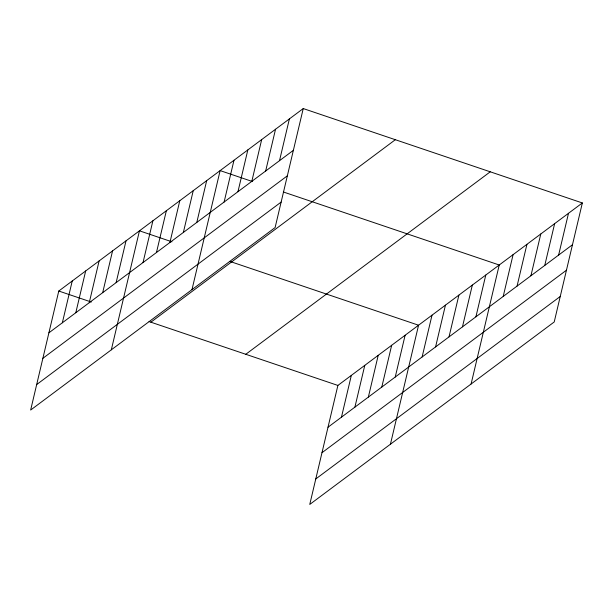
<?xml version="1.0" encoding="UTF-8"?>
<svg xmlns="http://www.w3.org/2000/svg" width="613" height="613" viewBox="0 0 613 613"><rect width="100%" height="100%" fill="white"/><g stroke="black" fill="none" stroke-linecap="round" stroke-linejoin="round"><path stroke-width="0.92" d="M303.243 108.562L58.779 291.037L30.65 410.043L275.114 227.569L303.243 108.562L582.35 202.957L554.221 321.963L309.757 504.438L337.886 385.431L582.35 202.957M62.35 322.775L72.227 280.999M75.797 312.745L85.674 270.961M89.245 302.707L99.114 260.923M102.685 292.669L112.562 250.893M116.133 282.631L126.01 240.855M111.321 349.824L139.458 230.817L171.962 241.813M143.021 262.563L152.898 220.78M156.468 252.525L166.345 210.749M169.916 242.487L179.793 200.712M183.364 232.45L193.233 190.674M196.804 222.412L206.681 180.636M191.992 289.604L220.128 170.598L252.633 181.594M224.105 202.037L233.982 160.261M237.959 191.7L247.836 149.917M251.813 181.356L261.682 139.58M265.659 171.019L275.536 129.243M279.513 160.675L289.39 118.899M341.456 417.177L351.333 375.401M354.904 407.139L364.781 365.363M368.352 397.101L378.221 355.325M381.792 387.071L391.669 345.288M395.239 377.033L405.116 335.257M390.427 444.226L418.564 325.219L229.752 261.36M422.127 356.958L432.004 315.182M435.575 346.92L445.452 305.144M449.022 336.889L458.899 295.106M462.463 326.852L472.339 285.076M475.91 316.814L485.787 275.038M471.098 384.006L499.235 265L283.336 191.976M503.212 296.439L513.089 254.663M517.065 286.095L526.935 244.319M530.919 275.758L540.789 233.982M544.765 265.414L554.642 223.638M558.619 255.077L568.496 213.301M48.91 332.813L293.366 150.338M42.879 358.298L287.344 175.824M36.673 384.558L281.137 202.083M150.89 322.185L395.347 139.71M245.782 354.283L490.247 171.809M328.009 427.215L572.473 244.74M321.986 452.7L566.45 270.218M315.779 478.952L560.244 296.477M58.779 291.037L91.291 302.033M149.082 321.58L337.886 385.431"/></g></svg>
